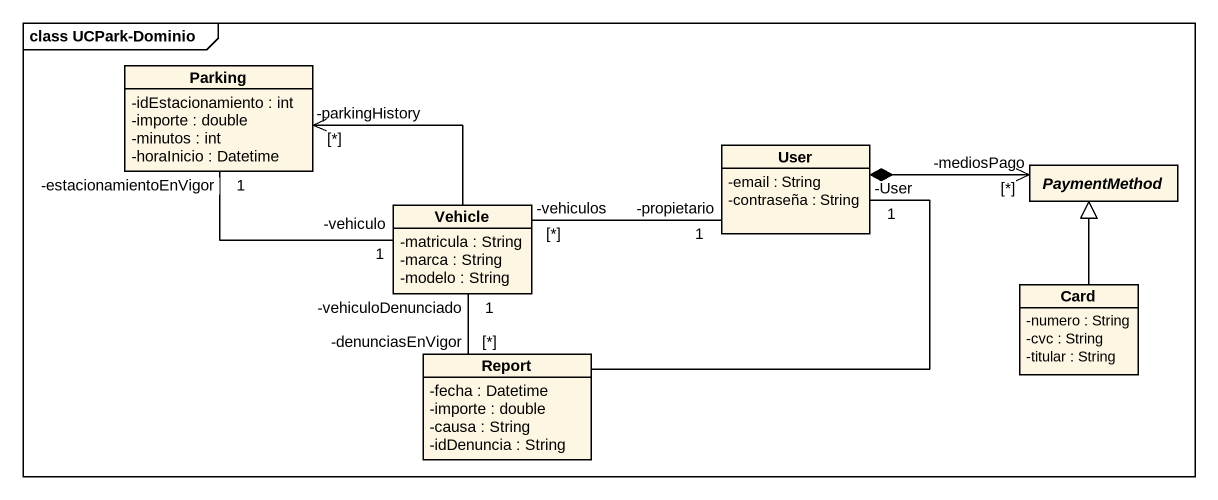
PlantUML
@startuml
mainframe class UCPark-Dominio
hide circle
hide empty members
skinparam classAttributeIconSize 0
class Parking {
  -idEstacionamiento : int
  -importe : double
  -minutos : int
  -horaInicio : Datetime
}
class User {
  -email : String
  -contraseña : String
}
class Vehicle {
  -matricula : String
  -marca : String
  -modelo : String
}
abstract class PaymentMethod
class "Card" as Card_ {
  -numero : String
  -cvc : String
  -titular : String
}
class Report {
  -fecha : Datetime
  -importe : double
  -causa : String
  -idDenuncia : String
}
Parking "-estacionamientoEnVigor\n1" -right- "-vehiculo\n1" Vehicle
User "-propietario\n1" -left- "-vehiculos\n[*]" Vehicle
User *-right-> "-mediosPago\n[*]" PaymentMethod
User "-User\n1" -- Report
Vehicle -left-> "-parkingHistory\n[*]" Parking
Card_ -up-|> PaymentMethod
Report "-denunciasEnVigor\n[*]" -up- "-vehiculoDenunciado\n1" Vehicle
@enduml
